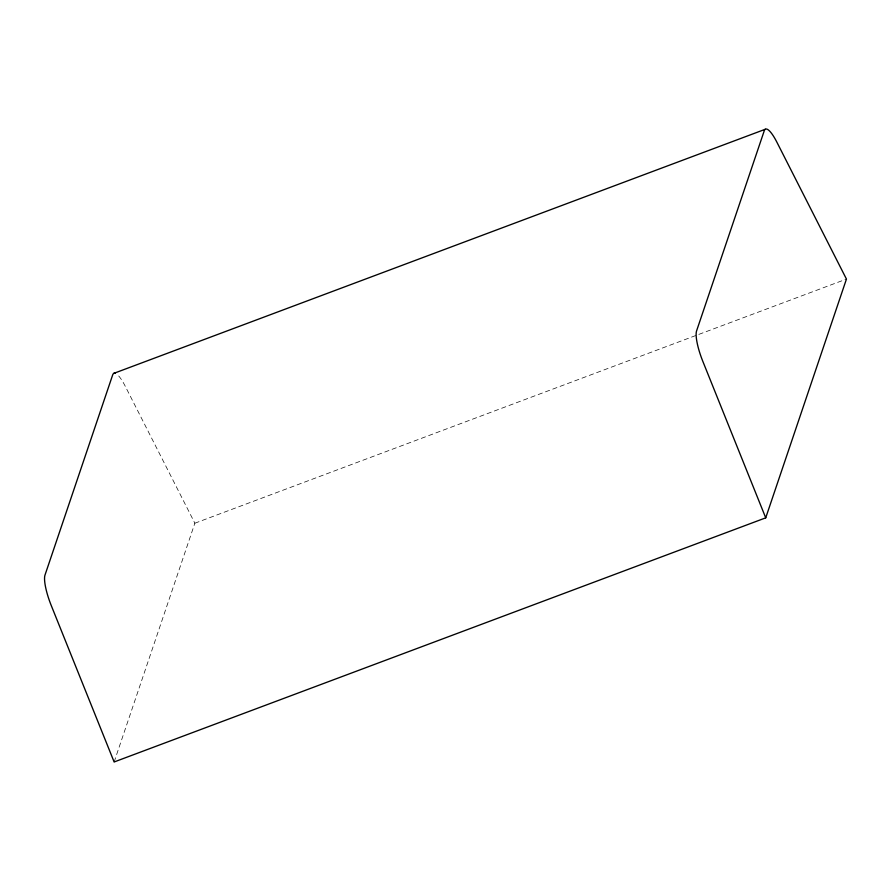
<?xml version="1.0" encoding="UTF-8"?>
<svg xmlns="http://www.w3.org/2000/svg" width="891" height="891" viewBox="0 0 891 891"><rect width="100%" height="100%" fill="white"/><g stroke="black" fill="none" stroke-linecap="round" stroke-linejoin="round"><path stroke-width="0.67" stroke-dasharray="4.46 3.34" d="M114.137 761.972L194.862 523.217L125.33 386.393A28.857 6.683 69.5 0 0 116.331 373.808M194.862 523.217L846.45 279.083"/><path stroke-width="1.34" d="M765.725 517.838L846.45 279.083L776.919 142.259A28.857 6.683 69.5 0 0 764.244 130.788L696.573 330.929A28.857 6.683 69.5 0 0 702.832 361.367L765.725 517.838L114.137 761.972L51.244 605.501A28.857 6.683 69.5 0 1 44.995 575.063L112.667 374.933A28.857 6.683 69.5 0 1 115.34 373.307M113.725 373.396L765.313 129.251"/></g></svg>
